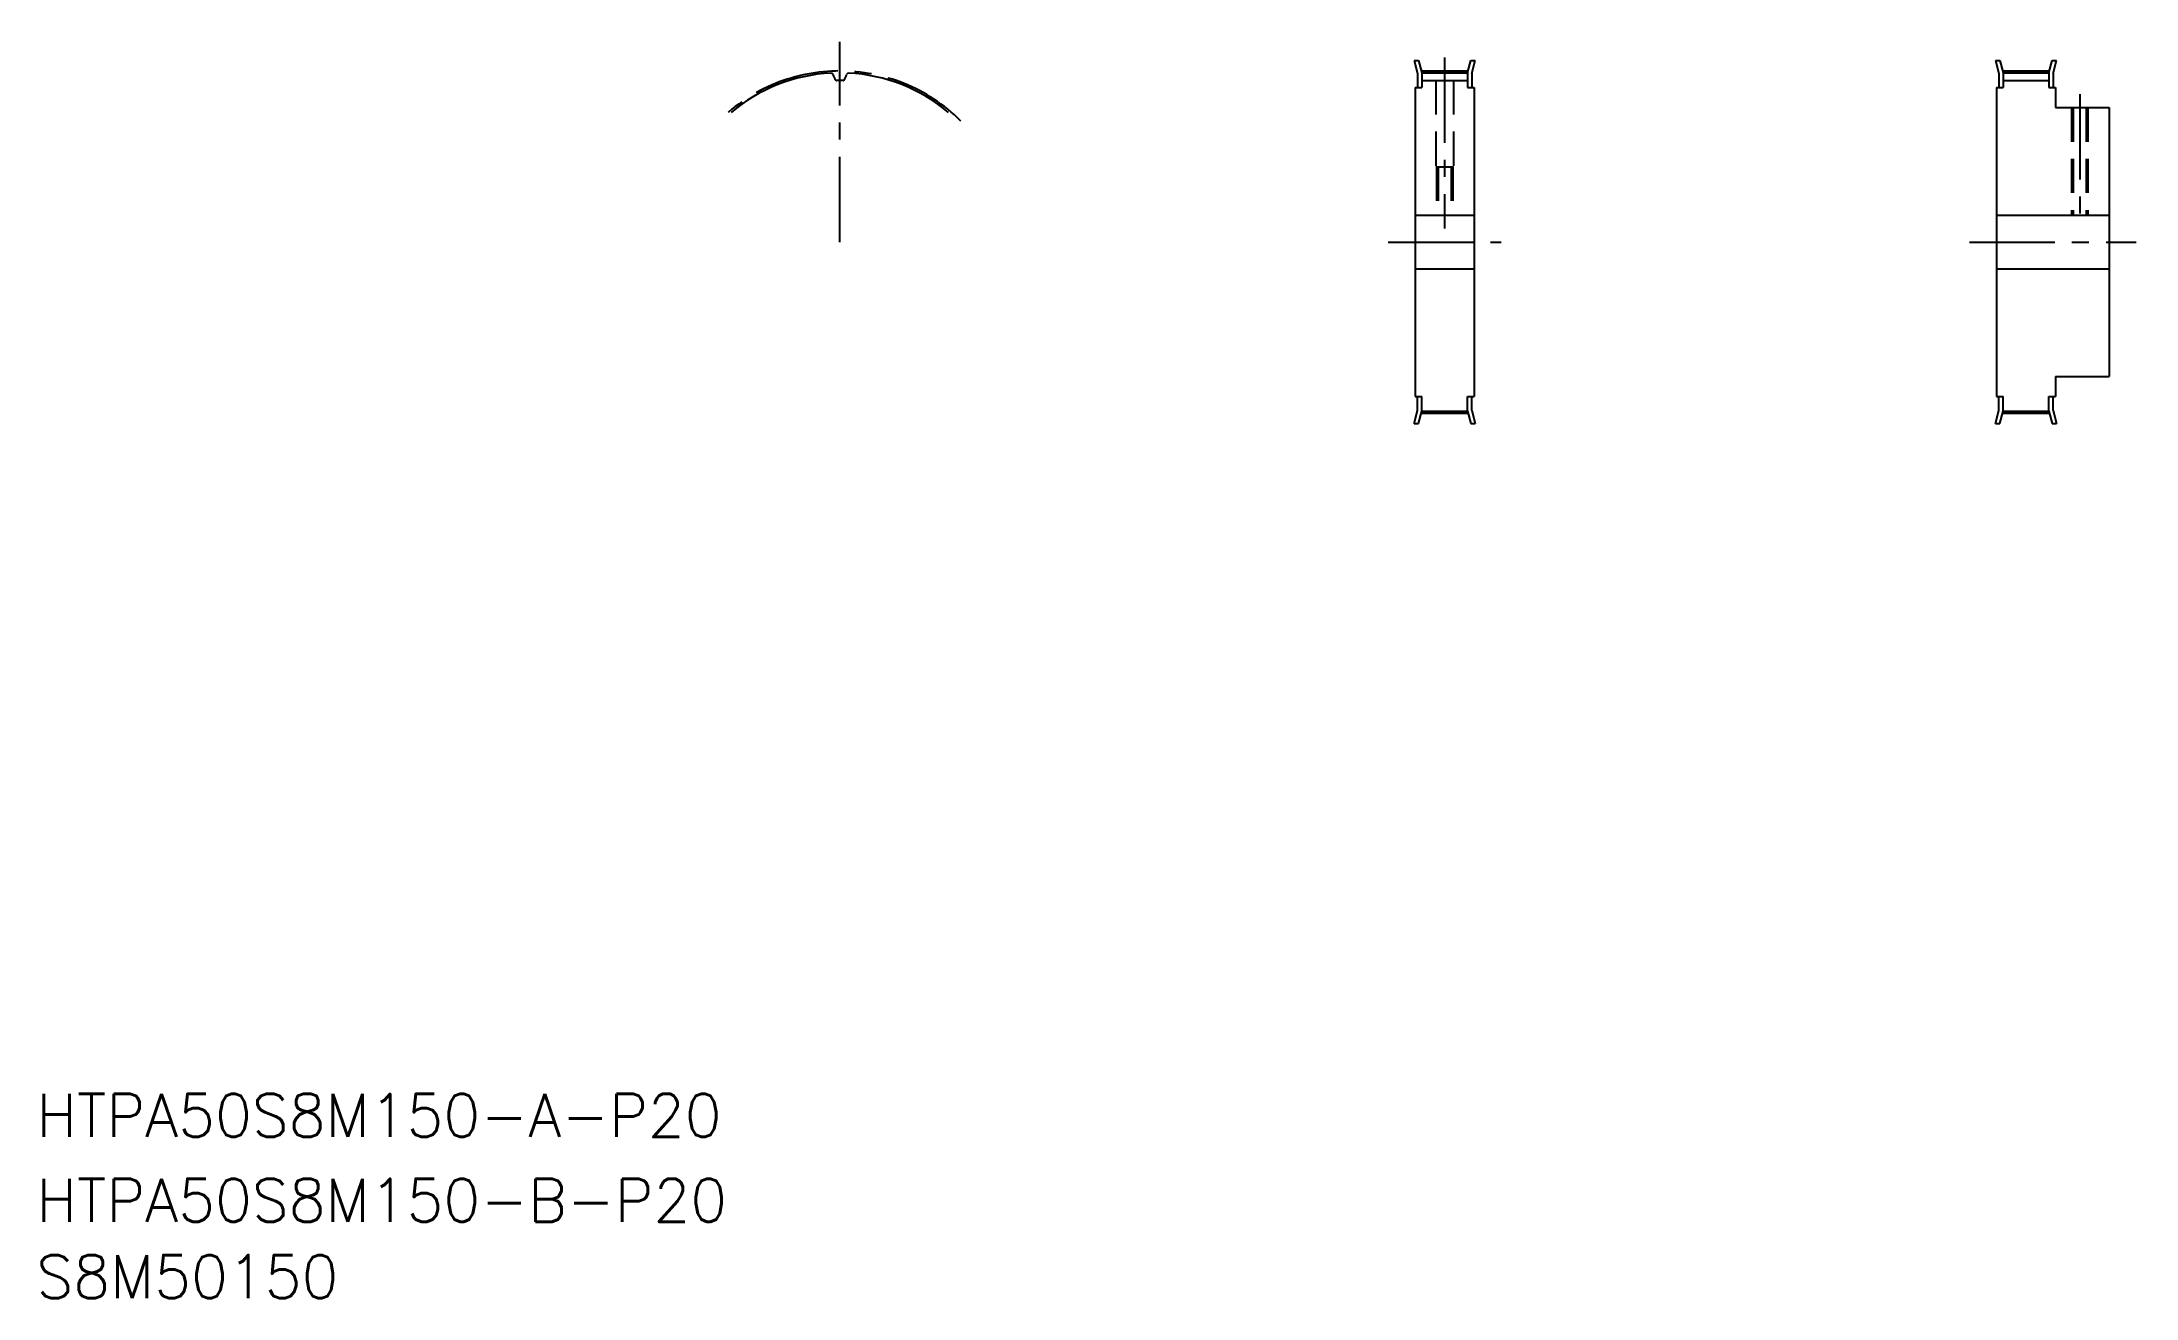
# Model space of a CAD drawing. Extents: x 42 to 822, y 40 to 508.
import ezdxf

# ---------------------------------------------------------------- set-up
doc = ezdxf.new("R2010")
doc.units = 0
doc.linetypes.add('CENTER', pattern=[50.8, 31.75, -6.35, 6.35, -6.35])
doc.linetypes.add('DASHED', pattern=[19.05, 12.7, -6.35])
doc.layers.get('0').update_dxf_attribs({"linetype": 'CONTINUOUS'})
doc.layers.add('CENTER', color=1, linetype='CENTER')
doc.styles.get("Standard").update_dxf_attribs({"font": 'txt', "bigfont": 'BIGFONT'})

msp = doc.modelspace()

# ---------------------------------------------------------------- linework, layer by layer
at = {"color": 7, "linetype": 'CONTINUOUS'}
for p, q in [((552.86, 500.56), (554.13, 495.82)), ((552.86, 500.56), (554.52, 500.56)), ((554.52, 500.56), (555.73, 496.03)), ((572.73, 496.03), (573.94, 500.56)), ((573.94, 500.56), (575.6, 500.56)), ((574.33, 495.82), (575.6, 500.56)), ((769.25, 500.56), (770.52, 495.82)), ((769.25, 500.56), (770.91, 500.56)), ((770.91, 500.56), (772.12, 496.03)), ((789.12, 496.03), (790.34, 500.56)), ((790.34, 500.56), (791.99, 500.56)), ((790.72, 495.82), (791.99, 500.56)), ((554.13, 495.82), (554.13, 490.56)), ((555.73, 496.03), (572.73, 496.03)), ((555.73, 496.03), (555.73, 490.56)), ((555.73, 493.2), (572.73, 493.2)), ((572.73, 496.03), (572.73, 490.56)), ((574.33, 495.82), (574.33, 490.56)), ((770.52, 495.82), (770.52, 490.56)), ((772.12, 496.03), (789.12, 496.03)), ((772.12, 496.03), (772.12, 490.56)), ((772.12, 493.2), (789.12, 493.2)), ((789.12, 496.03), (789.12, 490.56)), ((790.72, 495.82), (790.72, 490.56)), ((553.23, 490.56), (553.23, 375.56)), ((553.23, 490.56), (555.73, 490.56)), ((572.73, 490.56), (575.23, 490.56)), ((575.23, 490.56), (575.23, 375.56)), ((769.62, 490.56), (769.62, 375.56)), ((769.62, 490.56), (772.12, 490.56)), ((789.12, 490.56), (791.62, 490.56)), ((791.62, 490.56), (791.62, 483.06)), ((791.62, 483.06), (811.62, 483.06)), ((811.62, 483.06), (811.62, 383.06)), ((769.62, 461.81), (769.62, 461.81)), ((553.23, 443.06), (575.23, 443.06)), ((769.62, 443.06), (811.62, 443.06)), ((769.62, 433.06), (769.62, 433.06)), ((553.23, 423.06), (575.23, 423.06)), ((769.62, 423.06), (811.62, 423.06)), ((791.62, 383.06), (811.62, 383.06)), ((791.62, 383.06), (791.62, 375.56)), ((553.23, 375.56), (555.73, 375.56)), ((554.13, 370.29), (554.13, 375.56)), ((555.73, 370.08), (555.73, 375.56)), ((572.73, 370.08), (572.73, 375.56)), ((572.73, 375.56), (575.23, 375.56)), ((574.33, 370.29), (574.33, 375.56)), ((769.62, 375.56), (772.12, 375.56)), ((770.52, 370.29), (770.52, 375.56)), ((772.12, 370.08), (772.12, 375.56)), ((789.12, 375.56), (791.62, 375.56)), ((789.12, 370.08), (789.12, 375.56)), ((790.72, 370.29), (790.72, 375.56)), ((552.86, 365.56), (554.13, 370.29)), ((554.52, 365.56), (555.73, 370.08)), ((555.73, 370.08), (572.73, 370.08)), ((572.73, 370.08), (573.94, 365.56)), ((574.33, 370.29), (575.6, 365.56)), ((769.25, 365.56), (770.52, 370.29)), ((770.91, 365.56), (772.12, 370.08)), ((772.12, 370.08), (789.12, 370.08)), ((789.12, 370.08), (790.34, 365.56)), ((790.72, 370.29), (791.99, 365.56)), ((552.86, 365.56), (554.52, 365.56)), ((573.94, 365.56), (575.6, 365.56)), ((769.25, 365.56), (770.91, 365.56)), ((790.34, 365.56), (791.99, 365.56))]:
    msp.add_line(p, q, dxfattribs=at)
at = {"color": 3, "linetype": 'DASHED'}
for p, q in [((560.98, 493.2), (560.98, 461.06)), ((567.48, 493.2), (567.48, 461.06)), ((797.62, 483.06), (797.62, 443.06)), ((798.16, 483.06), (798.16, 443.06)), ((803.08, 483.06), (803.08, 443.06)), ((803.62, 483.06), (803.62, 443.06)), ((560.98, 461.06), (567.48, 461.06)), ((561.23, 461.06), (561.23, 443.06)), ((561.77, 461.06), (561.77, 443.06)), ((566.69, 461.06), (566.69, 443.06)), ((567.23, 461.06), (567.23, 443.06))]:
    msp.add_line(p, q, dxfattribs=at)
at = {"color": 7, "linetype": 'CONTINUOUS'}
for centre, radius, start, end in [((339.08, 433.06), 62.97, 93.01147, 130), ((335.81, 495.2), 0.75, 14.05061, 93.01147), ((341.68, 496.67), 5.3, 194.05061, 218.8708), ((337.86, 493.59), 0.4, 218.8708, 271.14985), ((339.08, 433.06), 60.14, 90, 91.14985), ((339.08, 433.06), 60.14, 88.85015, 90), ((340.29, 493.59), 0.4, 268.85015, 321.1292), ((336.48, 496.67), 5.3, 321.1292, 345.94939), ((342.35, 495.2), 0.75, 86.98853, 165.94939), ((339.08, 433.06), 62.97, 50, 86.98853)]:
    msp.add_arc(centre, radius, start, end, dxfattribs=at)
at = {"layer": 'CENTER', "color": 1, "linetype": 'CENTER'}
for p, q in [((339.08, 433.06), (339.08, 507.54)), ((564.23, 501.72), (564.23, 438.06)), ((555.73, 496.72), (572.73, 496.72)), ((772.12, 496.72), (789.12, 496.72)), ((800.62, 488.06), (800.62, 438.06)), ((543.23, 433.06), (585.23, 433.06)), ((759.62, 433.06), (821.62, 433.06)), ((555.73, 369.4), (572.73, 369.4)), ((772.12, 369.4), (789.12, 369.4))]:
    msp.add_line(p, q, dxfattribs=at)
msp.add_arc((339.08, 433.06), 63.66, 45, 135, dxfattribs=at)

# ---------------------------------------------------------------- texts
at = {"color": 7, "linetype": 'CONTINUOUS'}
for s, p in [('HTPA50S8M150-A-P20', (40, 100)), ('HTPA50S8M150-B-P20', (40, 68.45)), ('S8M50150', (40, 40))]:
    msp.add_text(s, height=16, dxfattribs=at).set_placement(p)

doc.saveas('drawing.dxf')
